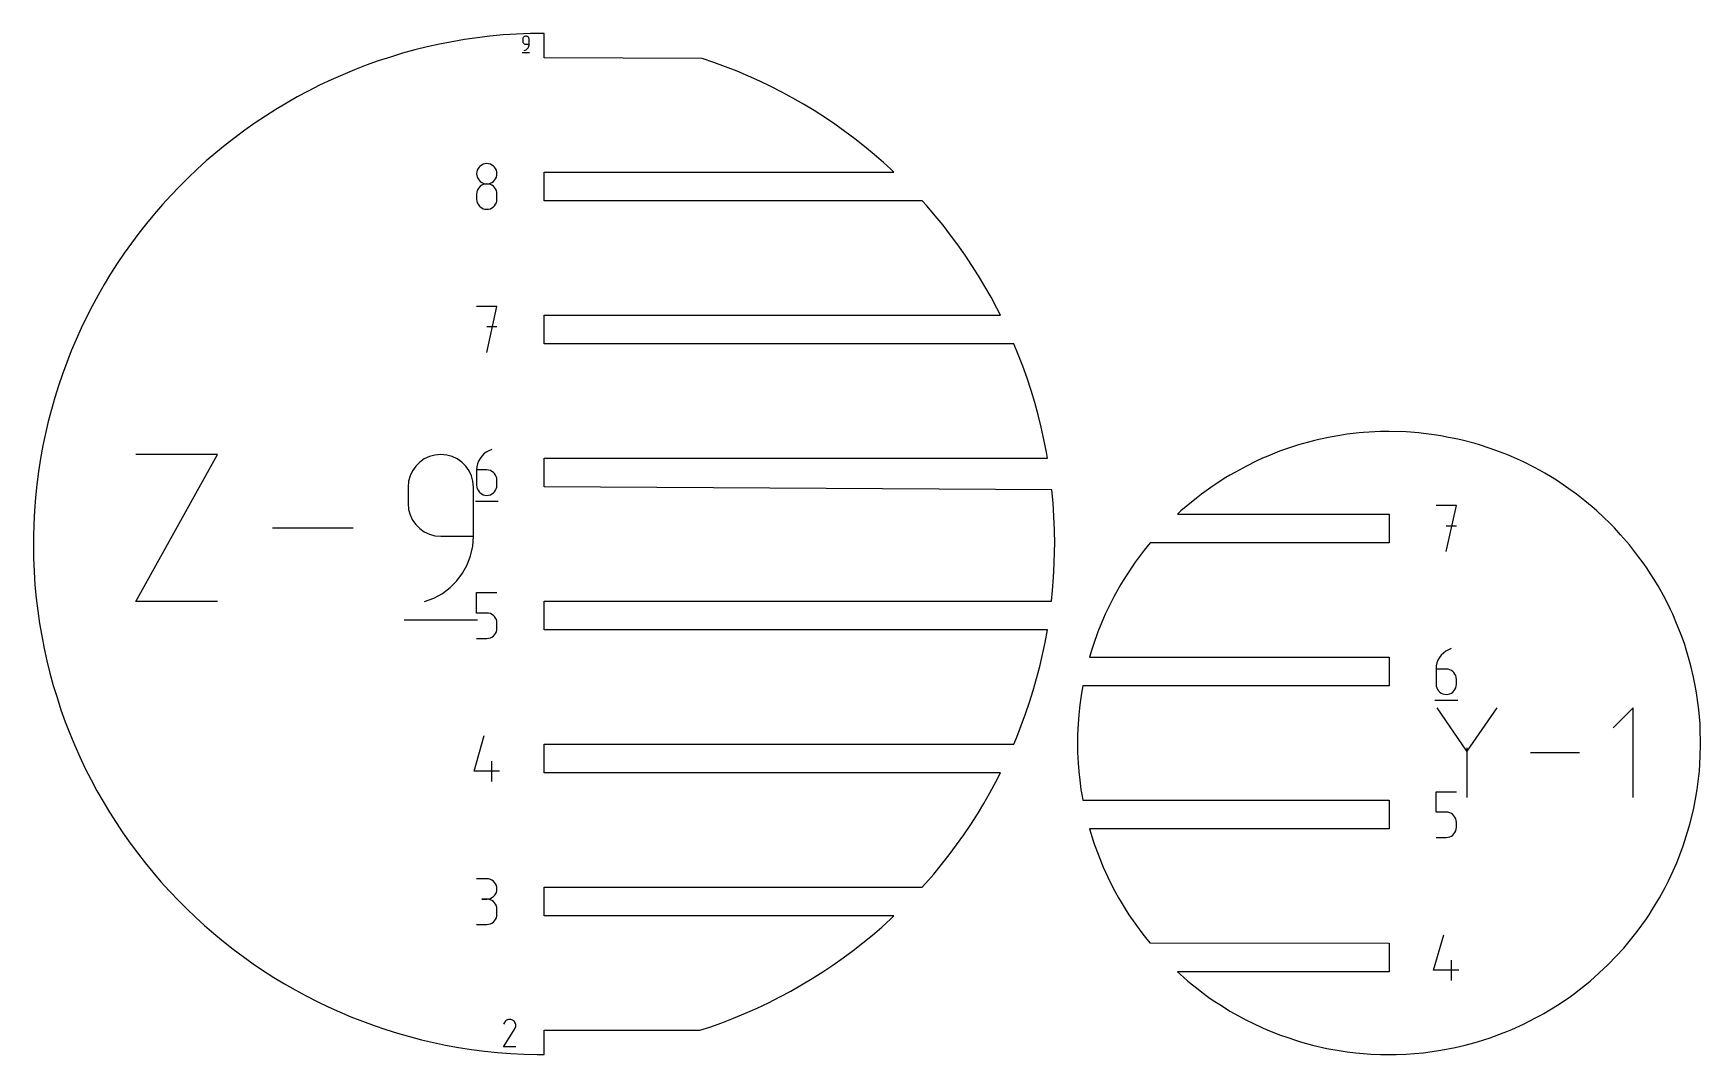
# Model space of a CAD drawing. Extents: x 0 to 1000, y 0 to 1000.
# Drawn here: x 523 to 756.1, y 208.8 to 351.6 of the extents above; entities that cross this region are included whole.
import ezdxf

# ---------------------------------------------------------------- set-up
doc = ezdxf.new("R2010")
doc.units = 0

msp = doc.modelspace()

# ---------------------------------------------------------------- linework, layer by layer
at = {"layer": 'annotation', "color": 1}
for p, q in [((591.425648, 350.879068), (591.418388, 350.798174)), ((591.418388, 350.798174), (591.418388, 350.573028)), ((591.418388, 350.573028), (591.418388, 350.573028)), ((591.418388, 350.573028), (591.425648, 350.492138)), ((591.446573, 350.955224), (591.425648, 350.879068)), ((591.425648, 350.492138), (591.446573, 350.415994)), ((591.479883, 351.025367), (591.446573, 350.955224)), ((591.446573, 350.415994), (591.479883, 350.345868)), ((591.524295, 351.088219), (591.479883, 351.025367)), ((591.479883, 350.345868), (591.524295, 350.283036)), ((591.578528, 351.142506), (591.524295, 351.088219)), ((591.524295, 350.283036), (591.578528, 350.22877)), ((591.641301, 351.18695), (591.578528, 351.142506)), ((591.578528, 350.22877), (591.641301, 350.184346)), ((591.711333, 351.220276), (591.641301, 351.18695)), ((591.641301, 350.184346), (591.711333, 350.151037)), ((591.787342, 351.241207), (591.711333, 351.220276)), ((591.711333, 350.151037), (591.787342, 350.130118)), ((591.868047, 351.248468), (591.787342, 351.241207)), ((591.787342, 350.130118), (591.868047, 350.122861)), ((591.948919, 351.241207), (591.868047, 351.248468)), ((591.868047, 351.248468), (591.868047, 351.248468)), ((591.868047, 350.122861), (592.317705, 350.122861)), ((592.025017, 351.220276), (591.948919, 351.241207)), ((592.095075, 351.18695), (592.025017, 351.220276)), ((592.157827, 351.142506), (592.095075, 351.18695)), ((592.212008, 351.088219), (592.157827, 351.142506)), ((592.168173, 349.615155), (592.231764, 349.730831)), ((592.256352, 351.025367), (592.212008, 351.088219)), ((592.231764, 349.730831), (592.278696, 349.855108)), ((592.289593, 350.955224), (592.256352, 351.025367)), ((592.278696, 349.855108), (592.30775, 349.986334)), ((592.310466, 350.879068), (592.289593, 350.955224)), ((592.30775, 349.986334), (592.317705, 350.122861)), ((592.317705, 350.798174), (592.310466, 350.879068)), ((592.317705, 350.122861), (592.317705, 350.798174)), ((592.317705, 350.798174), (592.317705, 350.798174)), ((591.362197, 348.970429), (592.374659, 348.970429)), ((591.643027, 349.223544), (591.771616, 349.271463)), ((591.643027, 349.223544), (591.643027, 349.223544)), ((591.771616, 349.271463), (591.889645, 349.336234)), ((591.889645, 349.336234), (591.995894, 349.416206)), ((591.995894, 349.416206), (592.089143, 349.50973)), ((592.089143, 349.50973), (592.168173, 349.615155)), ((586.143965, 333.405237), (585.903673, 333.33912)), ((586.399148, 333.42818), (586.143965, 333.405237)), ((586.65433, 333.405237), (586.399148, 333.42818)), ((586.399148, 333.42818), (586.399148, 333.42818)), ((586.894622, 333.33912), (586.65433, 333.405237)), ((585.000883, 332.26347), (584.977951, 332.00899)), ((584.977951, 332.00899), (584.977951, 332.00899)), ((584.977951, 332.00899), (585.000897, 331.753316)), ((585.066987, 332.50324), (585.000883, 332.26347)), ((585.000897, 331.753316), (585.067033, 331.512615)), ((585.172222, 332.724234), (585.066987, 332.50324)), ((585.067033, 331.512615), (585.172311, 331.290922)), ((585.312548, 332.922385), (585.172222, 332.724234)), ((585.172311, 331.290922), (585.31268, 331.09227)), ((585.483925, 333.093628), (585.312548, 332.922385)), ((585.31268, 331.09227), (585.48409, 330.920692)), ((585.682314, 333.233895), (585.483925, 333.093628)), ((585.903673, 333.33912), (585.682314, 333.233895)), ((587.115982, 333.233895), (586.894622, 333.33912)), ((587.31437, 333.093628), (587.115982, 333.233895)), ((587.314205, 330.920692), (587.485616, 331.09227)), ((587.485748, 332.922385), (587.31437, 333.093628)), ((587.485616, 331.09227), (587.625985, 331.290922)), ((587.626074, 332.724234), (587.485748, 332.922385)), ((587.625985, 331.290922), (587.731262, 331.512615)), ((587.731308, 332.50324), (587.626074, 332.724234)), ((587.731262, 331.512615), (587.797399, 331.753316)), ((587.797412, 332.26347), (587.731308, 332.50324)), ((587.797399, 331.753316), (587.820344, 332.00899)), ((587.820344, 332.00899), (587.797412, 332.26347)), ((587.820344, 332.00899), (587.820344, 332.00899)), ((585.000883, 329.41854), (584.977951, 329.162985)), ((584.977951, 329.162985), (584.977951, 328.454996)), ((585.066987, 329.659147), (585.000883, 329.41854)), ((585.172222, 329.880771), (585.066987, 329.659147)), ((585.312548, 330.079373), (585.172222, 329.880771)), ((585.483925, 330.250917), (585.312548, 330.079373)), ((585.682314, 330.391368), (585.483925, 330.250917)), ((585.48409, 330.920692), (585.682492, 330.780221)), ((585.903673, 330.496687), (585.682314, 330.391368)), ((585.682492, 330.780221), (585.903835, 330.674891)), ((586.143965, 330.562839), (585.903673, 330.496687)), ((585.903835, 330.674891), (586.144071, 330.608735)), ((586.399148, 330.585787), (586.143965, 330.562839)), ((586.144071, 330.608735), (586.399148, 330.585787)), ((586.399148, 330.585787), (586.654225, 330.608735)), ((586.65433, 330.562853), (586.399148, 330.585787)), ((586.399148, 330.585787), (586.399148, 330.585787)), ((586.399148, 330.585787), (586.399148, 330.585787)), ((586.654225, 330.608735), (586.89446, 330.674891)), ((586.894622, 330.496734), (586.65433, 330.562853)), ((586.89446, 330.674891), (587.115803, 330.780221)), ((587.115982, 330.391457), (586.894622, 330.496734)), ((587.115803, 330.780221), (587.314205, 330.920692)), ((587.31437, 330.25105), (587.115982, 330.391457)), ((587.485748, 330.079538), (587.31437, 330.25105)), ((587.626074, 329.880949), (587.485748, 330.079538)), ((587.731308, 329.659309), (587.626074, 329.880949)), ((587.797412, 329.418646), (587.731308, 329.659309)), ((587.820344, 329.162985), (587.797412, 329.418646)), ((587.820344, 328.454996), (587.820344, 329.162985)), ((587.820344, 329.162985), (587.820344, 329.162985)), ((584.977951, 328.454996), (584.977951, 328.454996)), ((584.977951, 328.454996), (585.000897, 328.199459)), ((585.000897, 328.199459), (585.067033, 327.959127)), ((585.067033, 327.959127), (585.172311, 327.737968)), ((585.172311, 327.737968), (585.31268, 327.539949)), ((585.31268, 327.539949), (585.48409, 327.369037)), ((585.48409, 327.369037), (585.682492, 327.229199)), ((585.682492, 327.229199), (585.903835, 327.124403)), ((585.903835, 327.124403), (586.144071, 327.058616)), ((586.144071, 327.058616), (586.399148, 327.035806)), ((586.399148, 327.035806), (586.654225, 327.058616)), ((586.399148, 327.035806), (586.399148, 327.035806)), ((586.654225, 327.058616), (586.89446, 327.124403)), ((586.89446, 327.124403), (587.115803, 327.229199)), ((587.115803, 327.229199), (587.314205, 327.369037)), ((587.314205, 327.369037), (587.485616, 327.539949)), ((587.485616, 327.539949), (587.625985, 327.737968)), ((587.625985, 327.737968), (587.731262, 327.959127)), ((587.731262, 327.959127), (587.797399, 328.199459)), ((587.797399, 328.199459), (587.820344, 328.454996)), ((587.823521, 313.436007), (584.977515, 313.436007)), ((586.400719, 307.036007), (587.823521, 313.436007)), ((587.823521, 310.585988), (586.400719, 310.585988)), ((537.308149, 272.183928), (548.728295, 292.75154)), ((548.728295, 292.75154), (537.308149, 292.75154)), ((577.025307, 291.67526), (576.474447, 291.123861)), ((577.662909, 292.12669), (577.025307, 291.67526)), ((578.374238, 292.465188), (577.662909, 292.12669)), ((579.146279, 292.677792), (578.374238, 292.465188)), ((579.966018, 292.75154), (579.146279, 292.677792)), ((580.787455, 292.677792), (579.966018, 292.75154)), ((579.966018, 292.75154), (579.966018, 292.75154)), ((581.560399, 292.465188), (580.787455, 292.677792)), ((582.271993, 292.12669), (581.560399, 292.465188)), ((582.909383, 291.67526), (582.271993, 292.12669)), ((583.459712, 291.123861), (582.909383, 291.67526)), ((585.100917, 291.434211), (585.009066, 291.018578)), ((585.249314, 291.827735), (585.100917, 291.434211)), ((585.450422, 292.193997), (585.249314, 291.827735)), ((585.700406, 292.527843), (585.450422, 292.193997)), ((585.995432, 292.82412), (585.700406, 292.527843)), ((586.331663, 293.077675), (585.995432, 292.82412)), ((586.705265, 293.283356), (586.331663, 293.077675)), ((587.112402, 293.436007), (586.705265, 293.283356)), ((587.112402, 293.436007), (587.112402, 293.436007)), ((575.685015, 289.773002), (575.472473, 288.999465)), ((576.023345, 290.485454), (575.685015, 289.773002)), ((576.474447, 291.123861), (576.023345, 290.485454)), ((583.910124, 290.485454), (583.459712, 291.123861)), ((584.247763, 289.773002), (583.910124, 290.485454)), ((584.459775, 288.999465), (584.247763, 289.773002)), ((585.009066, 291.018578), (584.977597, 290.585989)), ((584.977597, 290.585989), (584.977597, 288.458809)), ((586.398793, 290.585989), (584.977597, 290.585989)), ((586.654399, 290.563178), (586.398793, 290.585989)), ((586.894915, 290.497391), (586.654399, 290.563178)), ((587.116341, 290.392595), (586.894915, 290.497391)), ((587.314677, 290.252757), (587.116341, 290.392595)), ((587.485922, 290.081845), (587.314677, 290.252757)), ((587.626076, 289.883826), (587.485922, 290.081845)), ((587.731139, 289.662667), (587.626076, 289.883826)), ((587.79711, 289.422336), (587.731139, 289.662667)), ((587.81999, 289.166799), (587.79711, 289.422336)), ((587.81999, 288.458809), (587.81999, 289.166799)), ((587.81999, 289.166799), (587.81999, 289.166799)), ((575.472473, 288.999465), (575.398733, 288.177807)), ((575.398733, 288.177807), (575.398733, 285.89094)), ((584.533302, 288.177807), (584.459775, 288.999465)), ((584.533302, 281.318496), (584.533302, 288.177807)), ((584.533302, 288.177807), (584.533302, 288.177807)), ((584.977597, 288.458809), (584.977597, 288.458809)), ((584.977597, 288.458809), (585.000542, 288.203149)), ((585.000542, 288.203149), (585.066679, 287.962485)), ((585.066679, 287.962485), (585.171956, 287.740845)), ((585.171956, 287.740845), (585.312325, 287.542256)), ((585.312325, 287.542256), (585.483736, 287.370745)), ((585.483736, 287.370745), (585.682137, 287.230337)), ((585.682137, 287.230337), (585.903481, 287.125061)), ((585.903481, 287.125061), (586.143716, 287.058942)), ((586.143716, 287.058942), (586.398793, 287.036007)), ((586.398793, 287.036007), (586.654399, 287.058942)), ((586.398793, 287.036007), (586.398793, 287.036007)), ((586.654399, 287.058942), (586.894915, 287.125061)), ((586.894915, 287.125061), (587.116341, 287.230337)), ((587.116341, 287.230337), (587.314677, 287.370745)), ((587.314677, 287.370745), (587.485922, 287.542256)), ((587.485922, 287.542256), (587.626076, 287.740845)), ((587.626076, 287.740845), (587.731139, 287.962485)), ((587.731139, 287.962485), (587.79711, 288.203149)), ((587.79711, 288.203149), (587.81999, 288.458809)), ((575.398733, 285.89094), (575.398733, 285.89094)), ((575.398733, 285.89094), (575.472473, 285.069326)), ((575.472473, 285.069326), (575.685015, 284.295908)), ((584.799596, 286.236007), (587.999596, 286.236007)), ((721.986904, 285.600717), (719.140898, 285.600717)), ((720.564102, 279.200717), (721.986904, 285.600717)), ((567.689103, 282.467734), (556.443084, 282.467734)), ((575.685015, 284.295908), (576.023345, 283.583627)), ((576.023345, 283.583627), (576.474447, 282.945424)), ((576.474447, 282.945424), (577.025307, 282.394239)), ((577.025307, 282.394239), (577.662909, 281.943012)), ((721.986904, 282.750698), (720.564102, 282.750698)), ((577.662909, 281.943012), (578.374238, 281.604686)), ((578.374238, 281.604686), (579.146279, 281.392201)), ((579.146279, 281.392201), (579.966018, 281.318496)), ((579.966018, 281.318496), (584.533302, 281.318496)), ((584.137075, 278.598861), (584.432181, 279.931762)), ((584.432181, 279.931762), (584.533302, 281.318496)), ((583.660375, 277.336555), (584.137075, 278.598861)), ((582.211743, 275.090781), (583.014468, 276.161608)), ((583.014468, 276.161608), (583.660375, 277.336555)), ((578.986549, 272.670648), (580.185395, 273.328538)), ((580.185395, 273.328538), (581.264589, 274.140837)), ((581.264589, 274.140837), (582.211743, 275.090781)), ((584.978172, 270.585989), (584.978172, 273.436008)), ((584.978172, 273.436008), (587.820565, 273.436008)), ((548.728295, 272.183928), (537.308149, 272.183928)), ((577.680441, 272.183928), (578.986549, 272.670648)), ((577.680441, 272.183928), (577.680441, 272.183928)), ((586.399369, 270.585989), (584.978172, 270.585989)), ((586.654552, 270.563178), (586.399369, 270.585989)), ((586.894843, 270.497392), (586.654552, 270.563178)), ((587.116203, 270.392596), (586.894843, 270.497392)), ((574.827984, 269.612976), (585.11179, 269.612976)), ((587.314592, 270.252758), (587.116203, 270.392596)), ((587.485969, 270.081846), (587.314592, 270.252758)), ((587.626295, 269.883827), (587.485969, 270.081846)), ((587.73153, 269.662668), (587.626295, 269.883827)), ((587.731483, 267.962486), (587.79762, 268.203149)), ((587.797633, 269.422336), (587.73153, 269.662668)), ((587.79762, 268.203149), (587.820565, 268.45881)), ((587.820565, 269.166799), (587.797633, 269.422336)), ((587.820565, 268.45881), (587.820565, 269.166799)), ((587.820565, 269.166799), (587.820565, 269.166799)), ((584.978172, 267.036008), (586.399369, 267.036008)), ((586.399369, 267.036008), (586.654446, 267.058942)), ((586.399369, 267.036008), (586.399369, 267.036008)), ((586.654446, 267.058942), (586.894681, 267.125061)), ((586.894681, 267.125061), (587.116025, 267.230338)), ((587.116025, 267.230338), (587.314426, 267.370745)), ((587.314426, 267.370745), (587.485837, 267.542257)), ((587.485837, 267.542257), (587.626206, 267.740846)), ((587.626206, 267.740846), (587.731483, 267.962486)), ((719.255926, 263.598921), (719.164075, 263.183287)), ((719.404323, 263.992445), (719.255926, 263.598921)), ((719.605431, 264.358706), (719.404323, 263.992445)), ((719.855415, 264.692552), (719.605431, 264.358706)), ((720.150441, 264.98883), (719.855415, 264.692552)), ((720.486672, 265.242385), (720.150441, 264.98883)), ((720.860274, 265.448065), (720.486672, 265.242385)), ((721.267411, 265.600717), (720.860274, 265.448065)), ((721.267411, 265.600717), (721.267411, 265.600717)), ((719.164075, 263.183287), (719.132606, 262.750698)), ((719.132606, 262.750698), (719.132606, 260.623519)), ((720.553802, 262.750698), (719.132606, 262.750698)), ((720.809408, 262.727888), (720.553802, 262.750698)), ((721.049924, 262.662101), (720.809408, 262.727888)), ((721.27135, 262.557305), (721.049924, 262.662101)), ((721.469686, 262.417467), (721.27135, 262.557305)), ((721.640931, 262.246555), (721.469686, 262.417467)), ((721.781085, 262.048536), (721.640931, 262.246555)), ((721.886148, 261.827377), (721.781085, 262.048536)), ((721.952119, 261.587045), (721.886148, 261.827377)), ((721.974999, 261.331508), (721.952119, 261.587045)), ((721.974999, 260.623519), (721.974999, 261.331508)), ((721.974999, 261.331508), (721.974999, 261.331508)), ((719.132606, 260.623519), (719.132606, 260.623519)), ((719.132606, 260.623519), (719.155551, 260.367858)), ((719.155551, 260.367858), (719.221688, 260.127195)), ((719.221688, 260.127195), (719.326965, 259.905555)), ((719.326965, 259.905555), (719.467334, 259.706966)), ((719.467334, 259.706966), (719.638745, 259.535454)), ((719.638745, 259.535454), (719.837146, 259.395047)), ((719.837146, 259.395047), (720.05849, 259.28977)), ((720.05849, 259.28977), (720.298725, 259.223651)), ((720.298725, 259.223651), (720.553802, 259.200717)), ((720.553802, 259.200717), (720.809408, 259.223651)), ((720.553802, 259.200717), (720.553802, 259.200717)), ((720.809408, 259.223651), (721.049924, 259.28977)), ((721.049924, 259.28977), (721.27135, 259.395047)), ((721.27135, 259.395047), (721.469686, 259.535454)), ((721.469686, 259.535454), (721.640931, 259.706966)), ((721.640931, 259.706966), (721.781085, 259.905555)), ((721.781085, 259.905555), (721.886148, 260.127195)), ((721.886148, 260.127195), (721.952119, 260.367858)), ((721.952119, 260.367858), (721.974999, 260.623519)), ((718.954605, 258.400717), (722.154605, 258.400717)), ((723.452558, 251.263482), (719.26596, 257.317874)), ((727.638369, 257.317874), (723.452558, 251.263482)), ((746.705532, 257.317481), (743.915254, 254.526415)), ((746.705532, 244.766345), (746.705532, 257.317481)), ((584.620644, 248.45881), (586.039833, 253.436008)), ((587.109042, 247.036008), (587.109042, 249.878401)), ((723.452558, 251.750699), (723.452558, 244.765951)), ((739.209365, 251.041913), (732.346619, 251.041913)), ((588.174237, 248.45881), (584.620644, 248.45881)), ((719.132504, 242.750698), (719.132504, 245.600717)), ((719.132504, 245.600717), (721.974897, 245.600717)), ((720.5537, 242.750698), (719.132504, 242.750698)), ((720.808883, 242.727887), (720.5537, 242.750698)), ((721.049175, 242.662101), (720.808883, 242.727887)), ((721.270535, 242.557305), (721.049175, 242.662101)), ((721.468923, 242.417467), (721.270535, 242.557305)), ((721.640301, 242.246555), (721.468923, 242.417467)), ((721.780627, 242.048536), (721.640301, 242.246555)), ((721.885861, 241.827377), (721.780627, 242.048536)), ((721.885815, 240.127195), (721.951952, 240.367858)), ((721.951965, 241.587045), (721.885861, 241.827377)), ((721.951952, 240.367858), (721.974897, 240.623519)), ((721.974897, 241.331508), (721.951965, 241.587045)), ((721.974897, 240.623519), (721.974897, 241.331508)), ((721.974897, 241.331508), (721.974897, 241.331508)), ((719.132504, 239.200717), (720.5537, 239.200717)), ((720.5537, 239.200717), (720.808778, 239.223651)), ((720.5537, 239.200717), (720.5537, 239.200717)), ((720.808778, 239.223651), (721.049013, 239.28977)), ((721.049013, 239.28977), (721.270356, 239.395047)), ((721.270356, 239.395047), (721.468758, 239.535454)), ((721.468758, 239.535454), (721.640168, 239.706966)), ((721.640168, 239.706966), (721.780537, 239.905555)), ((721.780537, 239.905555), (721.885815, 240.127195)), ((586.399013, 233.428584), (584.977817, 233.428584)), ((586.654619, 233.405641), (586.399013, 233.428584)), ((586.895135, 233.339524), (586.654619, 233.405641)), ((587.116561, 233.234298), (586.895135, 233.339524)), ((587.314897, 233.094031), (587.116561, 233.234298)), ((587.116561, 230.780625), (587.314897, 230.921095)), ((587.486142, 232.922789), (587.314897, 233.094031)), ((587.314897, 230.921095), (587.486142, 231.092674)), ((587.626296, 232.724638), (587.486142, 232.922789)), ((587.486142, 231.092674), (587.626296, 231.291326)), ((587.731359, 232.503644), (587.626296, 232.724638)), ((587.626296, 231.291326), (587.731359, 231.513019)), ((587.797331, 232.263874), (587.731359, 232.503644)), ((587.731359, 231.513019), (587.797331, 231.75372)), ((587.82021, 232.009394), (587.797331, 232.263874)), ((587.797331, 231.75372), (587.82021, 232.009394)), ((587.82021, 232.009394), (587.82021, 232.009394)), ((586.399013, 230.586191), (585.687412, 230.586191)), ((585.687412, 230.586191), (586.399013, 230.586191)), ((586.399013, 230.586191), (586.654619, 230.609139)), ((586.654619, 230.563248), (586.399013, 230.586191)), ((586.399013, 230.586191), (586.399013, 230.586191)), ((586.654619, 230.609139), (586.895135, 230.675295)), ((586.895135, 230.497131), (586.654619, 230.563248)), ((586.895135, 230.675295), (587.116561, 230.780625)), ((587.116561, 230.391905), (586.895135, 230.497131)), ((587.314897, 230.251638), (587.116561, 230.391905)), ((587.486142, 230.080396), (587.314897, 230.251638)), ((587.626296, 229.882244), (587.486142, 230.080396)), ((587.731359, 229.661251), (587.626296, 229.882244)), ((587.797331, 229.421481), (587.731359, 229.661251)), ((587.82021, 229.167001), (587.797331, 229.421481)), ((587.82021, 228.455399), (587.82021, 229.167001)), ((587.82021, 229.167001), (587.82021, 229.167001)), ((584.977817, 227.036209), (586.399013, 227.036209)), ((586.399013, 227.036209), (586.654619, 227.059139)), ((586.399013, 227.036209), (586.399013, 227.036209)), ((586.654619, 227.059139), (586.895135, 227.125223)), ((586.895135, 227.125223), (587.116561, 227.230406)), ((587.116561, 227.230406), (587.314897, 227.37063)), ((587.314897, 227.37063), (587.486142, 227.541839)), ((587.486142, 227.541839), (587.626296, 227.739977)), ((587.626296, 227.739977), (587.731359, 227.960988)), ((587.731359, 227.960988), (587.797331, 228.200814)), ((587.797331, 228.200814), (587.82021, 228.455399)), ((718.787214, 220.623519), (720.206404, 225.600717)), ((721.275612, 219.200717), (721.275612, 222.04311)), ((722.340807, 220.623519), (718.787214, 220.623519)), ((588.746991, 209.915978), (590.32287, 212.45294)), ((588.861377, 213.329017), (588.749399, 213.114212)), ((588.950241, 213.455027), (588.861377, 213.329017)), ((589.056857, 213.560216), (588.950241, 213.455027)), ((589.177984, 213.643741), (589.056857, 213.560216)), ((589.310378, 213.704762), (589.177984, 213.643741)), ((589.450797, 213.742434), (589.310378, 213.704762)), ((589.595999, 213.755916), (589.450797, 213.742434)), ((589.742741, 213.744365), (589.595999, 213.755916)), ((589.88778, 213.706939), (589.742741, 213.744365)), ((590.027874, 213.642796), (589.88778, 213.706939)), ((590.153173, 213.553821), (590.027874, 213.642796)), ((590.027874, 213.642796), (590.027874, 213.642796)), ((590.257937, 213.447053), (590.153173, 213.553821)), ((590.341234, 213.325762), (590.257937, 213.447053)), ((590.32287, 212.45294), (590.324754, 212.455271)), ((590.32287, 212.45294), (590.32287, 212.45294)), ((590.324754, 212.455271), (590.32656, 212.457622)), ((590.32656, 212.457622), (590.328301, 212.460013)), ((590.328301, 212.460013), (590.329989, 212.462463)), ((590.329989, 212.462463), (590.331635, 212.464992)), ((590.331635, 212.464992), (590.333251, 212.467621)), ((590.333251, 212.467621), (590.33485, 212.470368)), ((590.33485, 212.470368), (590.336442, 212.473254)), ((590.336442, 212.473254), (590.338041, 212.476299)), ((590.338041, 212.476299), (590.403109, 212.616005)), ((590.338041, 212.476299), (590.338041, 212.476299)), ((590.402132, 213.193221), (590.341234, 213.325762)), ((590.4397, 213.052702), (590.402132, 213.193221)), ((590.403109, 212.616005), (590.44112, 212.760822)), ((590.453007, 212.907479), (590.4397, 213.052702)), ((590.44112, 212.760822), (590.453007, 212.907479)), ((590.452427, 209.915978), (588.746991, 209.915978))]:
    msp.add_line(p, q, dxfattribs=at)
at = {"layer": 'boundary', "color": 5}
for p, q in [((578.060115, 349.749601), (576.333365, 349.320945)), ((579.797008, 350.13511), (578.060115, 349.749601)), ((581.542966, 350.477217), (579.797008, 350.13511)), ((583.296905, 350.775725), (581.542966, 350.477217)), ((585.057737, 351.030445), (583.296905, 350.775725)), ((586.824368, 351.241215), (585.057737, 351.030445)), ((588.664977, 351.413518), (586.824368, 351.241215)), ((590.574322, 351.541641), (588.664977, 351.413518)), ((592.486415, 351.618542), (590.574322, 351.541641)), ((594.399582, 351.644178), (592.486415, 351.618542)), ((594.399582, 348.236006), (594.399582, 351.644178)), ((571.224661, 347.77886), (569.54913, 347.180525)), ((572.914576, 348.335266), (571.224661, 347.77886)), ((574.617831, 348.849401), (572.914576, 348.335266)), ((576.333365, 349.320945), (574.617831, 348.849401)), ((616.527143, 348.129398), (594.399582, 348.236006)), ((618.165887, 347.573258), (616.527143, 348.129398)), ((619.790675, 346.977563), (618.165887, 347.573258)), ((564.619212, 345.137777), (563.011532, 344.375692)), ((566.245381, 345.859571), (564.619212, 345.137777)), ((567.889024, 346.540626), (566.245381, 345.859571)), ((569.54913, 347.180525), (567.889024, 346.540626)), ((621.400549, 346.34268), (619.790675, 346.977563)), ((622.994561, 345.668968), (621.400549, 346.34268)), ((624.571785, 344.956828), (622.994561, 345.668968)), ((559.886349, 342.749556), (558.381607, 341.894845)), ((561.423336, 343.573801), (559.886349, 342.749556)), ((563.011532, 344.375692), (561.423336, 343.573801)), ((626.13129, 344.206669), (624.571785, 344.956828)), ((627.672153, 343.418949), (626.13129, 344.206669)), ((629.19348, 342.594117), (627.672153, 343.418949)), ((556.898022, 341.003913), (555.436461, 340.077294)), ((558.381607, 341.894845), (556.898022, 341.003913)), ((630.694373, 341.732662), (629.19348, 342.594117)), ((632.173941, 340.835083), (630.694373, 341.732662)), ((633.631331, 339.901923), (632.173941, 340.835083)), ((552.582841, 338.119192), (551.192453, 337.088853)), ((553.997788, 339.115537), (552.582841, 338.119192)), ((555.436461, 340.077294), (553.997788, 339.115537)), ((635.065684, 338.933714), (633.631331, 339.901923)), ((636.476148, 337.931037), (635.065684, 338.933714)), ((549.827441, 336.025128), (548.488604, 334.928627)), ((551.192453, 337.088853), (549.827441, 336.025128)), ((637.861901, 336.894471), (636.476148, 337.931037)), ((639.222128, 335.824632), (637.861901, 336.894471)), ((640.55603, 334.722138), (639.222128, 335.824632)), ((547.176737, 333.800012), (545.892603, 332.639934)), ((548.488604, 334.928627), (547.176737, 333.800012)), ((641.862822, 333.587649), (640.55603, 334.722138)), ((642.913961, 332.629462), (641.862822, 333.587649)), ((544.636956, 331.449081), (543.410534, 330.228153)), ((545.892603, 332.639934), (544.636956, 331.449081)), ((594.39995, 328.236006), (594.39995, 332.236007)), ((594.39995, 332.236007), (643.335917, 332.236007)), ((643.335917, 332.236007), (642.913961, 332.629462)), ((542.214063, 328.97786), (541.048238, 327.698942)), ((543.410534, 330.228153), (542.214063, 328.97786)), ((541.048238, 327.698942), (539.913749, 326.39215)), ((647.26209, 328.236007), (594.39995, 328.236006)), ((647.963894, 327.459151), (647.26209, 328.236007)), ((649.09251, 326.147279), (647.963894, 327.459151)), ((538.81126, 325.058247), (537.741416, 323.698021)), ((539.913749, 326.39215), (538.81126, 325.058247)), ((650.189, 324.808447), (649.09251, 326.147279)), ((651.252731, 323.443435), (650.189, 324.808447)), ((536.704848, 322.312267), (535.702172, 320.901803)), ((537.741416, 323.698021), (536.704848, 322.312267)), ((652.28307, 322.05305), (651.252731, 323.443435)), ((653.279413, 320.638099), (652.28307, 322.05305)), ((534.733964, 319.467457), (533.800798, 318.010071)), ((535.702172, 320.901803), (534.733964, 319.467457)), ((654.241177, 319.199423), (653.279413, 320.638099)), ((533.800798, 318.010071), (532.903226, 316.530494)), ((655.1678, 317.737865), (654.241177, 319.199423)), ((656.058719, 316.25428), (655.1678, 317.737865)), ((532.041769, 315.029602), (531.216942, 313.508281)), ((532.903226, 316.530494), (532.041769, 315.029602)), ((656.913438, 314.749541), (656.058719, 316.25428)), ((657.737673, 313.212555), (656.913438, 314.749541)), ((531.216942, 313.508281), (530.429217, 311.967415)), ((658.230745, 312.236007), (657.737673, 313.212555)), ((529.679062, 310.40791), (528.966918, 308.830691)), ((530.429217, 311.967415), (529.679062, 310.40791)), ((594.401521, 308.236007), (594.401521, 312.236007)), ((594.401521, 312.236007), (658.230745, 312.236007)), ((528.966918, 308.830691), (528.293206, 307.236672)), ((660.087468, 308.236007), (594.401521, 308.236007)), ((660.704509, 306.746863), (660.087468, 308.236007)), ((527.658325, 305.626797), (527.062634, 304.002013)), ((528.293206, 307.236672), (527.658325, 305.626797)), ((661.344402, 305.08676), (660.704509, 306.746863)), ((527.062634, 304.002013), (526.506489, 302.363266)), ((661.942744, 303.411228), (661.344402, 305.08676)), ((662.49915, 301.721312), (661.942744, 303.411228)), ((526.506489, 302.363266), (525.990223, 300.711525)), ((663.013288, 300.018058), (662.49915, 301.721312)), ((525.514136, 299.047761), (525.078503, 297.372946)), ((525.990223, 300.711525), (525.514136, 299.047761)), ((663.484828, 298.302523), (663.013288, 300.018058)), ((525.078503, 297.372946), (524.683588, 295.688067)), ((663.913484, 296.575774), (663.484828, 298.302523)), ((664.298981, 294.838882), (663.913484, 296.575774)), ((524.329615, 293.994114), (524.001097, 292.200077)), ((524.683588, 295.688067), (524.329615, 293.994114)), ((664.641094, 293.092923), (664.298981, 294.838882)), ((699.90097, 294.105566), (697.260718, 293.199846)), ((701.992299, 294.676408), (699.90097, 294.105566)), ((702.760223, 294.844443), (701.992299, 294.676408)), ((704.346588, 295.191561), (702.760223, 294.844443)), ((705.699911, 295.414199), (704.346588, 295.191561)), ((706.684459, 295.57617), (705.699911, 295.414199)), ((708.369481, 295.762459), (706.684459, 295.57617)), ((708.98044, 295.830005), (708.369481, 295.762459)), ((711.346966, 295.962647), (708.98044, 295.830005)), ((712.555959, 295.979768), (711.346966, 295.962647)), ((714.968482, 295.911576), (712.555959, 295.979768)), ((716.739321, 295.761421), (714.968482, 295.911576)), ((717.384474, 295.706716), (716.739321, 295.761421)), ((718.873497, 295.496404), (717.384474, 295.706716)), ((719.807426, 295.364494), (718.873497, 295.496404)), ((720.891032, 295.151409), (719.807426, 295.364494)), ((722.158019, 294.902266), (720.891032, 295.151409)), ((722.795201, 294.743013), (722.158019, 294.902266)), ((724.608116, 294.280732), (722.795201, 294.743013)), ((725.188055, 294.105566), (724.608116, 294.280732)), ((726.72199, 293.610764), (725.188055, 294.105566)), ((524.001097, 292.200077), (523.717008, 290.387848)), ((594.399596, 288.236007), (594.399596, 292.236007)), ((594.399596, 292.236007), (664.786938, 292.236007)), ((664.786938, 292.236007), (664.641094, 293.092923)), ((694.00093, 291.82828), (692.608177, 291.1407)), ((694.884705, 292.235578), (694.00093, 291.82828)), ((695.616137, 292.53242), (694.884705, 292.235578)), ((697.260718, 293.199846), (695.616137, 292.53242)), ((728.021634, 293.119456), (726.72199, 293.610764)), ((729.029514, 292.73845), (728.021634, 293.119456)), ((729.669337, 292.461244), (729.029514, 292.73845)), ((731.358184, 291.722523), (729.669337, 292.461244)), ((732.815328, 290.960492), (731.358184, 291.722523)), ((523.717008, 290.387848), (523.47856, 288.560326)), ((689.736343, 289.526515), (687.978192, 288.378244)), ((690.307056, 289.873261), (689.736343, 289.526515)), ((691.073192, 290.295241), (690.307056, 289.873261)), ((692.608177, 291.1407), (691.073192, 290.295241)), ((733.711231, 290.491963), (732.815328, 290.960492)), ((734.330038, 290.132123), (733.711231, 290.491963)), ((735.371493, 289.526515), (734.330038, 290.132123)), ((736.09201, 289.076117), (735.371493, 289.526515)), ((523.47856, 288.560326), (523.286928, 286.722591)), ((665.405094, 287.811521), (594.399596, 288.236007)), ((665.577408, 285.970912), (665.405094, 287.811521)), ((686.329871, 287.201709), (685.618289, 286.65347)), ((687.978192, 288.378244), (686.329871, 287.201709)), ((737.221217, 288.299619), (736.09201, 289.076117)), ((738.791837, 287.201709), (737.221217, 288.299619)), ((739.957506, 286.258357), (738.791837, 287.201709)), ((523.143182, 284.884715), (523.047987, 283.070675)), ((523.286928, 286.722591), (523.143182, 284.884715)), ((665.705518, 284.061567), (665.577408, 285.970912)), ((683.465992, 284.855301), (682.982934, 284.400717)), ((685.618289, 286.65347), (683.465992, 284.855301)), ((740.950944, 285.45439), (739.957506, 286.258357)), ((741.634975, 284.855301), (740.950944, 285.45439)), ((742.532111, 284.003085), (741.634975, 284.855301)), ((523.047987, 283.070675), (522.998145, 281.195166)), ((665.782427, 282.149475), (665.705518, 284.061567)), ((665.808064, 280.236008), (665.782427, 282.149475)), ((682.982934, 284.400717), (712.564904, 284.400717)), ((712.564904, 284.400717), (712.564904, 280.400717)), ((743.43665, 283.143859), (742.532111, 284.003085)), ((744.077985, 282.488733), (743.43665, 283.143859)), ((744.938643, 281.529771), (744.077985, 282.488733)), ((522.998145, 281.195166), (522.991701, 280.236008)), ((522.991701, 280.236008), (523.017343, 278.322541)), ((665.801619, 279.27685), (665.808064, 280.236008)), ((679.177851, 280.400717), (678.316853, 279.35158)), ((712.564904, 280.400717), (679.177851, 280.400717)), ((746.202248, 280.103498), (744.938643, 281.529771)), ((747.171123, 278.835637), (746.202248, 280.103498)), ((523.017343, 278.322541), (523.094246, 276.410448)), ((665.751778, 277.401341), (665.801619, 279.27685)), ((677.080349, 277.701068), (675.796281, 275.80325)), ((678.316853, 279.35158), (677.080349, 277.701068)), ((748.234197, 277.416991), (747.171123, 278.835637)), ((523.094246, 276.410448), (523.222362, 274.501104)), ((665.512837, 273.749424), (665.656589, 275.587301)), ((665.656589, 275.587301), (665.751778, 277.401341)), ((675.464521, 275.282926), (675.073235, 274.596551)), ((675.796281, 275.80325), (675.464521, 275.282926)), ((748.541038, 276.972395), (748.234197, 277.416991)), ((749.224012, 275.919154), (748.541038, 276.972395)), ((749.636575, 275.282926), (749.224012, 275.919154)), ((750.168238, 274.36591), (749.636575, 275.282926)), ((523.222362, 274.501104), (523.394676, 272.660494)), ((665.355023, 272.236008), (665.512837, 273.749424)), ((674.077908, 272.850585), (673.225299, 271.156511)), ((675.073235, 274.596551), (674.077908, 272.850585)), ((751.168693, 272.612374), (750.168238, 274.36591)), ((523.394676, 272.660494), (523.605442, 270.893864)), ((523.605442, 270.893864), (523.860162, 269.133031)), ((594.400172, 268.236008), (594.400172, 272.236008)), ((594.400172, 272.236008), (665.355023, 272.236008)), ((673.225299, 271.156511), (672.867746, 270.405542)), ((751.90627, 271.085134), (751.168693, 272.612374)), ((752.234479, 270.405542), (751.90627, 271.085134)), ((523.860162, 269.133031), (524.158669, 267.379092)), ((664.792093, 268.236008), (594.400172, 268.236008)), ((664.470155, 266.477904), (664.792093, 268.236008)), ((672.640277, 269.855495), (671.851996, 267.949324)), ((672.867746, 270.405542), (672.640277, 269.855495)), ((752.680627, 269.341952), (752.234479, 270.405542)), ((753.408625, 267.545972), (752.680627, 269.341952)), ((524.158669, 267.379092), (524.500784, 265.633135)), ((664.116176, 264.78395), (664.470155, 266.477904)), ((671.173771, 266.019838), (670.985237, 265.483462)), ((671.851996, 267.949324), (671.173771, 266.019838)), ((753.853145, 266.299187), (753.408625, 267.545972)), ((754.128607, 265.483462), (753.853145, 266.299187)), ((524.500784, 265.633135), (524.886286, 263.896241)), ((524.886286, 263.896241), (525.314938, 262.169493)), ((663.721266, 263.099069), (664.116176, 264.78395)), ((670.985237, 265.483462), (670.671359, 264.400717)), ((670.671359, 264.400717), (712.554605, 264.400717)), ((712.554605, 264.400717), (712.554605, 260.400717)), ((754.622574, 263.709944), (754.128607, 265.483462)), ((754.817663, 263.009471), (754.622574, 263.709944)), ((525.314938, 262.169493), (525.786481, 260.453957)), ((662.809546, 259.76049), (663.285628, 261.424256)), ((663.285628, 261.424256), (663.721266, 263.099069)), ((755.119287, 261.629253), (754.817663, 263.009471)), ((755.380955, 260.43188), (755.119287, 261.629253)), ((525.786481, 260.453957), (526.30062, 258.750703)), ((662.293275, 258.108749), (662.809546, 259.76049)), ((669.568402, 259.399461), (669.314343, 257.758033)), ((669.723374, 260.400717), (669.568402, 259.399461)), ((712.554605, 260.400717), (669.723374, 260.400717)), ((755.541039, 259.40985), (755.380955, 260.43188)), ((755.79977, 257.758033), (755.541039, 259.40985)), ((526.30062, 258.750703), (526.857026, 257.060787)), ((526.857026, 257.060787), (527.455363, 255.385257)), ((661.141445, 254.845221), (661.737134, 256.470005)), ((661.737134, 256.470005), (662.293275, 258.108749)), ((669.314343, 257.758033), (669.182661, 256.338778)), ((755.866277, 257.049732), (755.79977, 257.758033)), ((756.051193, 255.080339), (755.866277, 257.049732)), ((527.455363, 255.385257), (528.095261, 253.725156)), ((660.506558, 253.235344), (661.141445, 254.845221)), ((669.065907, 255.080339), (669.016875, 253.49442)), ((669.182661, 256.338778), (669.065907, 255.080339)), ((756.067285, 254.565981), (756.051193, 255.080339)), ((756.131456, 252.173941), (756.067285, 254.565981)), ((528.095261, 253.725156), (528.776317, 252.081506)), ((528.776317, 252.081506), (529.498108, 250.455337)), ((594.398243, 248.236008), (594.398243, 252.236008)), ((594.398243, 252.236008), (660.084188, 252.236008)), ((660.084188, 252.236008), (660.506558, 253.235344)), ((669.016875, 253.49442), (668.983064, 252.40072)), ((668.983064, 252.40072), (668.995557, 251.594969)), ((756.083617, 250.568438), (756.131456, 252.173941)), ((529.498108, 250.455337), (530.260195, 248.847657)), ((668.995557, 251.594969), (669.003887, 251.057514)), ((669.003887, 251.057514), (669.094576, 249.578224)), ((669.094576, 249.578224), (669.1649, 248.431054)), ((755.951012, 248.431054), (756.083617, 250.568438)), ((530.260195, 248.847657), (531.062096, 247.25946)), ((531.062096, 247.25946), (531.886332, 245.722478)), ((658.233237, 248.236008), (594.398243, 248.236008)), ((657.582828, 246.963737), (658.233237, 248.236008)), ((669.1649, 248.431054), (669.313133, 247.206435)), ((669.313133, 247.206435), (669.472411, 245.890671)), ((755.639822, 245.890671), (755.86884, 247.760245)), ((755.86884, 247.760245), (755.951012, 248.431054)), ((531.886332, 245.722478), (532.741046, 244.217738)), ((655.896538, 243.941522), (656.757995, 245.442413)), ((656.757995, 245.442413), (657.582828, 246.963737)), ((669.472411, 245.890671), (669.639752, 244.963175)), ((669.639752, 244.963175), (669.741229, 244.400717)), ((755.16989, 243.316909), (755.44304, 244.812922)), ((755.44304, 244.812922), (755.639822, 245.890671)), ((532.741046, 244.217738), (533.631969, 242.734151)), ((533.631969, 242.734151), (534.558592, 241.27259)), ((654.99897, 242.461947), (655.896538, 243.941522)), ((669.741229, 244.400717), (712.554503, 244.400717)), ((712.554503, 244.400717), (712.554503, 240.400717)), ((754.749017, 241.587957), (755.16989, 243.316909)), ((534.558592, 241.27259), (535.520351, 239.833917)), ((653.097591, 239.570209), (654.0658, 241.004561)), ((654.0658, 241.004561), (654.99897, 242.461947)), ((712.554503, 240.400717), (670.662117, 240.400717)), ((670.662117, 240.400717), (671.185703, 238.749284)), ((753.705268, 238.045214), (754.543413, 240.743348)), ((754.543413, 240.743348), (754.749017, 241.587957)), ((535.520351, 239.833917), (536.516694, 238.418967)), ((536.516694, 238.418967), (537.547033, 237.02858)), ((651.058344, 236.773995), (652.094916, 238.159746)), ((652.094916, 238.159746), (653.097591, 239.570209)), ((671.185703, 238.749284), (671.364898, 238.184088)), ((671.364898, 238.184088), (671.868104, 236.862986)), ((752.778365, 235.646242), (753.705268, 238.045214)), ((537.547033, 237.02858), (538.610765, 235.663568)), ((538.610765, 235.663568), (539.707254, 234.324736)), ((649.988504, 235.413768), (651.058344, 236.773995)), ((671.868104, 236.862986), (672.331573, 235.646242)), ((672.331573, 235.646242), (672.60066, 235.041493)), ((751.995072, 233.910701), (752.778365, 235.646242)), ((539.707254, 234.324736), (540.83587, 233.012863)), ((647.751526, 232.773074), (648.88602, 234.079865)), ((648.88602, 234.079865), (649.988504, 235.413768)), ((672.60066, 235.041493), (673.2253, 233.637641)), ((673.2253, 233.637641), (673.462235, 233.133873)), ((751.644468, 233.133873), (751.995072, 233.910701)), ((540.83587, 233.012863), (541.995952, 231.728729)), ((541.995952, 231.728729), (542.208047, 231.505095)), ((542.208047, 231.505095), (543.1868, 230.473085)), ((594.399816, 228.236009), (594.399816, 232.236009)), ((594.399816, 232.236009), (647.261956, 232.236009)), ((647.261956, 232.236009), (647.751526, 232.773074)), ((673.462235, 233.133873), (674.238383, 231.687763)), ((674.238383, 231.687763), (674.735434, 230.761661)), ((750.378069, 230.761661), (751.168692, 232.210098)), ((751.168692, 232.210098), (751.644468, 233.133873)), ((543.1868, 230.473085), (544.407732, 229.246663)), ((544.407732, 229.246663), (545.658025, 228.05019)), ((674.735434, 230.761661), (675.115815, 230.129826)), ((675.115815, 230.129826), (675.79628, 228.99954)), ((675.79628, 228.99954), (676.177916, 228.402156)), ((748.933422, 228.402156), (749.415893, 229.190166)), ((749.415893, 229.190166), (750.378069, 230.761661)), ((545.658025, 228.05019), (546.936948, 226.884367)), ((546.936948, 226.884367), (548.243739, 225.749879)), ((643.33307, 228.236009), (594.399816, 228.236009)), ((640.31116, 225.543388), (641.623027, 226.672003)), ((641.623027, 226.672003), (642.907166, 227.832081)), ((642.907166, 227.832081), (643.33307, 228.236009)), ((676.177916, 228.402156), (677.032053, 227.197344)), ((677.032053, 227.197344), (677.840665, 226.056746)), ((747.262609, 226.056746), (748.541041, 227.824648)), ((748.541041, 227.824648), (748.933422, 228.402156)), ((548.243739, 225.749879), (549.577636, 224.647384)), ((549.577636, 224.647384), (550.937864, 223.577545)), ((637.607316, 223.383163), (638.972328, 224.446887)), ((638.972328, 224.446887), (640.31116, 225.543388)), ((677.840665, 226.056746), (678.316852, 225.44618)), ((678.316852, 225.44618), (679.122329, 224.477155)), ((679.122329, 224.477155), (712.564813, 224.400717)), ((712.564813, 224.400717), (712.564813, 220.400717)), ((745.370393, 223.726813), (745.965235, 224.425959)), ((745.965235, 224.425959), (747.262609, 226.056746)), ((550.937864, 223.577545), (552.323618, 222.540983)), ((552.323618, 222.540983), (553.734081, 221.538301)), ((553.734081, 221.538301), (555.168433, 220.570097)), ((634.801976, 221.356479), (636.216929, 222.352823)), ((636.216929, 222.352823), (637.607316, 223.383163)), ((743.204513, 221.413712), (745.370393, 223.726813)), ((555.168433, 220.570097), (556.625818, 219.636927)), ((556.625818, 219.636927), (558.105391, 218.739359)), ((630.418158, 218.577175), (631.901737, 219.468098)), ((631.901737, 219.468098), (633.363297, 220.394716)), ((633.363297, 220.394716), (634.801976, 221.356479)), ((712.564813, 220.400717), (682.9909, 220.400717)), ((682.9909, 220.400717), (683.805035, 219.669171)), ((683.805035, 219.669171), (684.431065, 219.118816)), ((740.694891, 219.118816), (743.204513, 221.413712)), ((558.105391, 218.739359), (559.606283, 217.877903)), ((559.606283, 217.877903), (561.127609, 217.053071)), ((561.127609, 217.053071), (562.668477, 216.265346)), ((625.788233, 216.096319), (627.376433, 216.89822)), ((627.376433, 216.89822), (628.913418, 217.722456)), ((628.913418, 217.722456), (630.418158, 218.577175)), ((684.431065, 219.118816), (685.074363, 218.595328)), ((685.074363, 218.595328), (685.618289, 218.152692)), ((685.618289, 218.152692), (686.386457, 217.576228)), ((686.386457, 217.576228), (687.362931, 216.843464)), ((687.362931, 216.843464), (687.97819, 216.414239)), ((736.092007, 215.732114), (737.745544, 216.843464)), ((737.745544, 216.843464), (738.504019, 217.391815)), ((738.504019, 217.391815), (740.694891, 219.118816)), ((562.668477, 216.265346), (564.227976, 215.515186)), ((564.227976, 215.515186), (565.805201, 214.803051)), ((565.805201, 214.803051), (567.399215, 214.12934)), ((620.91074, 213.931389), (622.554383, 214.612449)), ((622.554383, 214.612449), (624.180552, 215.334242)), ((624.180552, 215.334242), (625.788233, 216.096319)), ((687.97819, 216.414239), (689.119973, 215.685368)), ((689.119973, 215.685368), (690.307056, 214.927583)), ((690.307056, 214.927583), (690.892132, 214.588996)), ((690.892132, 214.588996), (691.999134, 213.991235)), ((733.711231, 214.298365), (734.221032, 214.588996)), ((734.221032, 214.588996), (736.092007, 215.732114)), ((567.399215, 214.12934), (569.00909, 213.494452)), ((569.00909, 213.494452), (570.633878, 212.898758)), ((570.633878, 212.898758), (572.272622, 212.342618)), ((572.272622, 212.342618), (573.924363, 211.82635)), ((594.399883, 208.827828), (594.400191, 212.236009)), ((594.400191, 212.236009), (616.186678, 212.236009)), ((616.186678, 212.236009), (617.575104, 212.693155)), ((617.575104, 212.693155), (619.250635, 213.291496)), ((619.250635, 213.291496), (620.91074, 213.931389)), ((691.999134, 213.991235), (692.608177, 213.662365)), ((692.608177, 213.662365), (693.505231, 213.228202)), ((693.505231, 213.228202), (694.884702, 212.560552)), ((694.884702, 212.560552), (695.362913, 212.356737)), ((695.362913, 212.356737), (696.695548, 211.825074)), ((729.029513, 212.053146), (729.742322, 212.356737)), ((729.742322, 212.356737), (731.358185, 213.091957)), ((731.358185, 213.091957), (733.049476, 213.959082)), ((733.049476, 213.959082), (733.711231, 214.298365)), ((573.924363, 211.82635), (575.588128, 211.35026)), ((575.588128, 211.35026), (577.262943, 210.914632)), ((577.262943, 210.914632), (578.947823, 210.519712)), ((578.947823, 210.519712), (580.641777, 210.165744)), ((580.641777, 210.165744), (582.435812, 209.837222)), ((582.435812, 209.837222), (584.248042, 209.553141)), ((696.695548, 211.825074), (697.260719, 211.599592)), ((697.260719, 211.599592), (698.405351, 211.206953)), ((698.405351, 211.206953), (699.629692, 210.78698)), ((699.629692, 210.78698), (700.1573, 210.63578)), ((700.1573, 210.63578), (701.859425, 210.147994)), ((701.859425, 210.147994), (703.875697, 209.706139)), ((721.810215, 209.822299), (723.206755, 210.147994)), ((723.206755, 210.147994), (724.432499, 210.469612)), ((724.432499, 210.469612), (724.933375, 210.628441)), ((724.933375, 210.628441), (726.721991, 211.19563)), ((726.721991, 211.19563), (728.515448, 211.86211)), ((728.515448, 211.86211), (729.029513, 212.053146)), ((584.248042, 209.553141), (586.075564, 209.314689)), ((586.075564, 209.314689), (587.913298, 209.123052)), ((587.913298, 209.123052), (589.751175, 208.97931)), ((589.751175, 208.97931), (591.565215, 208.884116)), ((591.565215, 208.884116), (593.440725, 208.834275)), ((593.440725, 208.834275), (594.399883, 208.827828)), ((703.875697, 209.706139), (705.849326, 209.360981)), ((705.849326, 209.360981), (706.684459, 209.225591)), ((706.684459, 209.225591), (707.881084, 209.095208)), ((707.881084, 209.095208), (708.98044, 208.975435)), ((708.98044, 208.975435), (710.021276, 208.91795)), ((710.021276, 208.91795), (711.346965, 208.844725)), ((711.346965, 208.844725), (712.555959, 208.827829)), ((712.555959, 208.827829), (713.547235, 208.855448)), ((713.547235, 208.855448), (714.968481, 208.89505)), ((714.968481, 208.89505), (716.110298, 208.99045)), ((716.110298, 208.99045), (717.384474, 209.09692)), ((717.384474, 209.09692), (718.877539, 209.304742)), ((718.877539, 209.304742), (719.807426, 209.434172)), ((719.807426, 209.434172), (721.810215, 209.822299))]:
    msp.add_line(p, q, dxfattribs=at)

doc.saveas('drawing.dxf')
